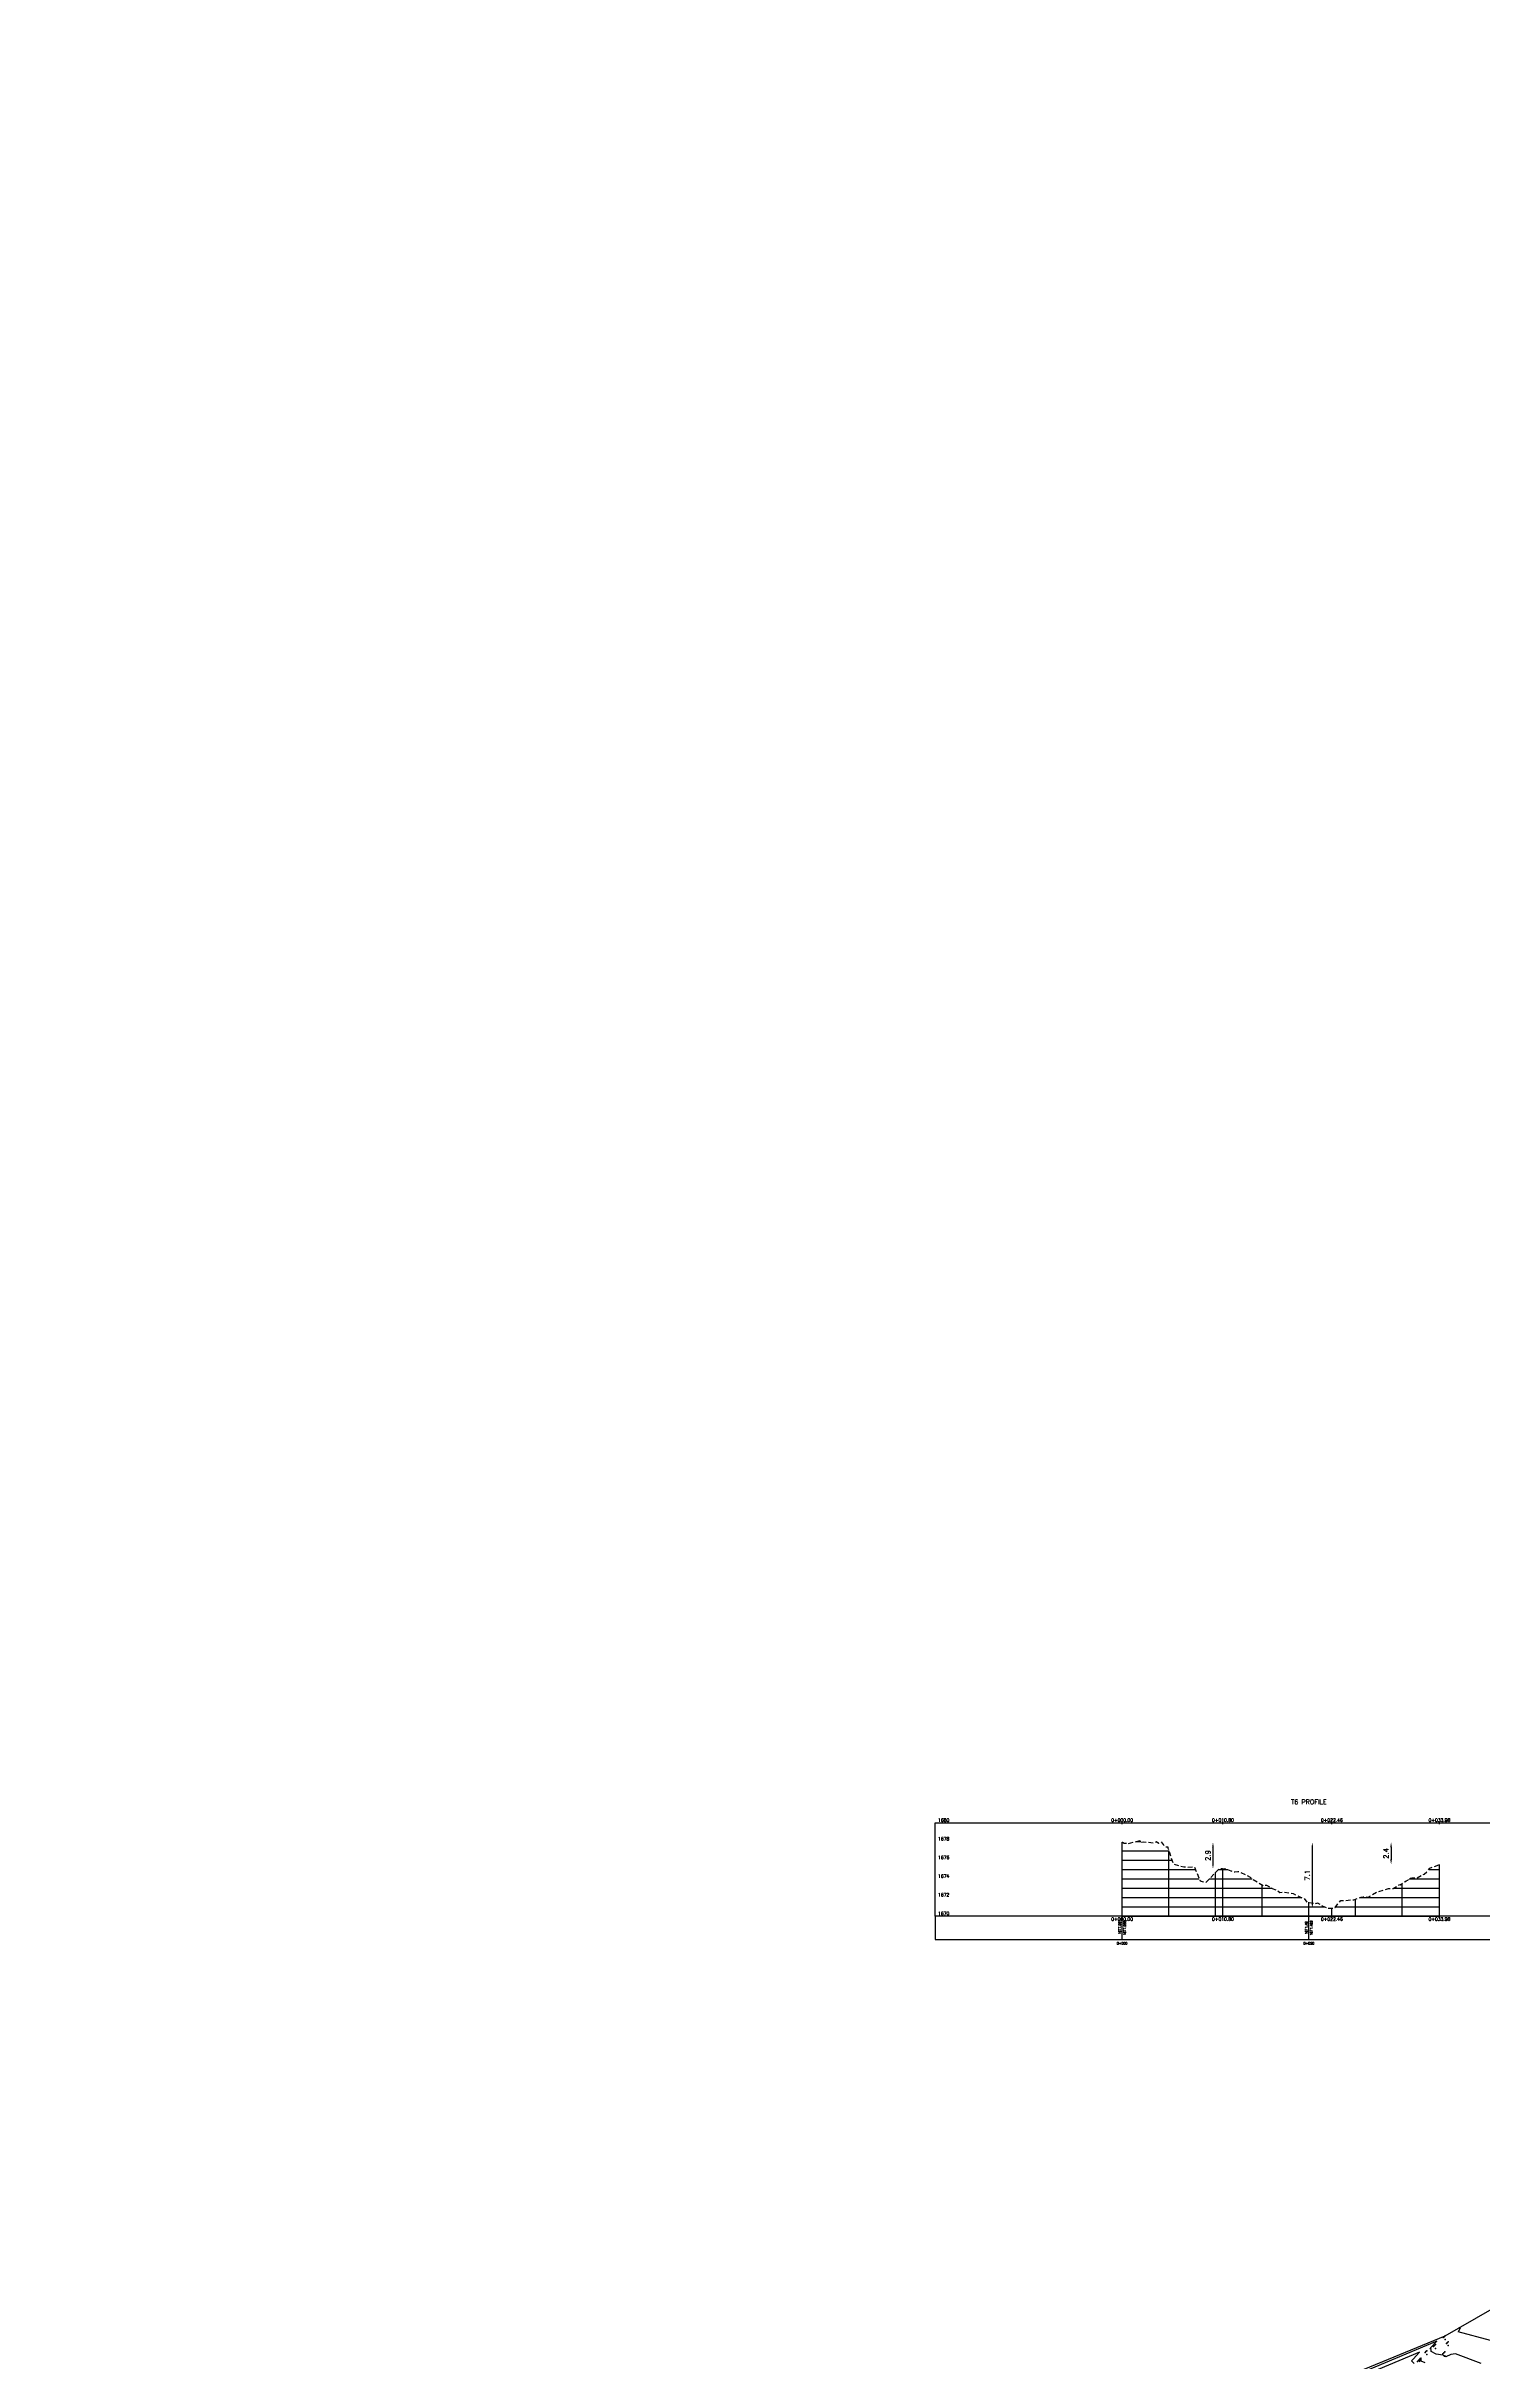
# Model space of a CAD drawing. Header units: metres. Extents: x 419582 to 423558, y 4805372 to 4807539.
# Drawn here: x 420618.4 to 420772.2, y 4805867.3 to 4806115.4 of the extents above; entities that cross this region are included whole.
import ezdxf

# ---------------------------------------------------------------- set-up
doc = ezdxf.new("R2010")
doc.units = ezdxf.units.M
doc.linetypes.add('DASHED', pattern=[0.75, 0.5, -0.25])
for name, color, linetype in [('C-ROAD-PROF', 1, 'DASHED'), ('C-ROAD-PROF-GRID-GEOM', 5, 'Continuous'), ('C-ROAD-PROF-GRID-MAJR', 8, 'Continuous'), ('C-ROAD-PROF-GRID-MINR', 8, 'Continuous'), ('C-ROAD-PROF-TEXT', 11, 'Continuous'), ('C-ROAD-PROF-TICK', 7, 'Continuous'), ('C-ROAD-PROF-TITL', 11, 'Continuous'), ('C-ROAD-PROF-TTLB', 5, 'Continuous'), ('C-TINN', 4, 'Continuous'), ('C-TINN-BNDY', 110, 'Continuous'), ('C-TOPO-MAJR', 9, 'Continuous'), ('C-TOPO-MINR', 8, 'Continuous')]:
    doc.layers.add(name, color=color, linetype=linetype)
doc.styles.get("Standard").update_dxf_attribs({"font": 'simplex.shx'})
doc.dimstyles.new('TFO75', dxfattribs={"dimscale": 3, "dimtxt": 0.18, "dimasz": 0.18, "dimexe": 0.18, "dimexo": 0.0625, "dimgap": 0.09, "dimtad": 1, "dimdec": 1, "dimzin": 0, "dimdsep": 46, "dimtxsty": 'Standard', "dimcen": 0.09, "dimse1": 1, "dimse2": 1, "dimclrd": 3, "dimclre": 3, "dimclrt": 1, "dimadec": 4, "dimazin": 0, "dimtfac": 1, "dimtdec": 1, "dimtmove": 0, "dimatfit": 3, "dimfxl": 1, "dimtolj": 1, "dimtzin": 0, "dimarcsym": 0})

# ---------------------------------------------------------------- blocks, each defined once
blk = doc.blocks.new('*D56')
at = {"color": 3, "lineweight": -2, "transparency": 16777216}
blk.add_line((420743.29, 4805922.42), (420743.29, 4805920.64), dxfattribs=at)
at = {"color": 3, "transparency": 16777216}
for points in [[(420743.2, 4805922.42), (420743.38, 4805922.42), (420743.29, 4805922.96)], [(420743.2, 4805920.64), (420743.38, 4805920.64), (420743.29, 4805920.1)]]:
    blk.add_solid(points, dxfattribs=at)
at = {"layer": 'Defpoints', "color": 0, "transparency": 16777216}
for p in [(420733.56, 4805922.96), (420743.29, 4805920.1), (420744.36, 4805920.1)]:
    blk.add_point(p, dxfattribs=at)
at = {"color": 1, "transparency": 16777216, "insert": (420742.75, 4805921.53), "char_height": 0.54, "attachment_point": 5, "rotation": 90}
blk.add_mtext('\\A1;2.9', dxfattribs=at)
blk = doc.blocks.new('*D57')
at = {"color": 3, "lineweight": -2, "transparency": 16777216}
blk.add_line((420753.93, 4805916.42), (420753.93, 4805922.42), dxfattribs=at)
at = {"color": 3, "transparency": 16777216}
for points in [[(420753.84, 4805922.42), (420754.02, 4805922.42), (420753.93, 4805922.96)], [(420753.84, 4805916.42), (420754.02, 4805916.42), (420753.93, 4805915.88)]]:
    blk.add_solid(points, dxfattribs=at)
at = {"layer": 'Defpoints', "color": 0, "transparency": 16777216}
for p in [(420733.56, 4805922.96), (420753.93, 4805922.96), (420756.05, 4805915.88)]:
    blk.add_point(p, dxfattribs=at)
at = {"color": 1, "transparency": 16777216, "insert": (420753.39, 4805919.42), "char_height": 0.54, "attachment_point": 5, "rotation": 90}
blk.add_mtext('\\A1;7.1', dxfattribs=at)
blk = doc.blocks.new('*D58')
at = {"color": 3, "lineweight": -2, "transparency": 16777216}
blk.add_line((420762.36, 4805922.42), (420762.36, 4805921.11), dxfattribs=at)
at = {"color": 3, "transparency": 16777216}
for points in [[(420762.27, 4805922.42), (420762.45, 4805922.42), (420762.36, 4805922.96)], [(420762.27, 4805921.11), (420762.45, 4805921.11), (420762.36, 4805920.57)]]:
    blk.add_solid(points, dxfattribs=at)
at = {"layer": 'Defpoints', "color": 0, "transparency": 16777216}
for p in [(420733.56, 4805922.96), (420762.36, 4805920.57), (420767.54, 4805920.57)]:
    blk.add_point(p, dxfattribs=at)
at = {"color": 1, "transparency": 16777216, "insert": (420761.82, 4805921.76), "char_height": 0.54, "attachment_point": 5, "rotation": 90}
blk.add_mtext('\\A1;2.4', dxfattribs=at)

msp = doc.modelspace()

# ---------------------------------------------------------------- linework, layer by layer
at = {"layer": 'C-ROAD-PROF', "color": 1, "linetype": 'DASHED', "lineweight": -3, "flags": 128}
msp.add_lwpolyline([(420733.56, 4805922.98), (420733.57, 4805922.97), (420733.58, 4805922.96), (420733.59, 4805922.95), (420733.79, 4805922.85), (420733.96, 4805922.85), (420733.99, 4805922.85), (420734.12, 4805922.79), (420735.45, 4805923.13), (420735.66, 4805922.95), (420735.87, 4805923), (420737.02, 4805922.9), (420737.25, 4805923.02), (420737.46, 4805922.85), (420737.7, 4805923), (420737.75, 4805923), (420737.96, 4805922.73), (420738.14, 4805922.46), (420738.22, 4805922.46), (420738.31, 4805922.46), (420738.46, 4805922.46), (420738.47, 4805922.34), (420739.04, 4805920.62), (420740.17, 4805920.33), (420740.31, 4805920.34), (420740.52, 4805920.3), (420741.28, 4805920.35), (420741.93, 4805918.81), (420742.25, 4805918.7), (420742.28, 4805918.68), (420742.45, 4805918.61), (420742.47, 4805918.62), (420742.53, 4805918.65), (420744, 4805920.14), (420744.01, 4805920.14), (420744.16, 4805920.14), (420744.29, 4805920.14), (420744.36, 4805920.1), (420744.47, 4805920.11), (420744.51, 4805920.11), (420744.61, 4805920.13), (420744.61, 4805920.13), (420745.2, 4805919.88), (420745.24, 4805919.89), (420745.62, 4805919.78), (420745.94, 4805919.81), (420746.03, 4805919.81), (420746.12, 4805919.81), (420747.29, 4805919.21), (420747.47, 4805919.04), (420748.67, 4805918.31), (420748.76, 4805918.32), (420748.92, 4805918.35), (420749.03, 4805918.35), (420749.52, 4805918.11), (420749.64, 4805918), (420750.03, 4805917.87), (420750.46, 4805917.58), (420750.75, 4805917.6), (420750.82, 4805917.61), (420750.89, 4805917.61), (420751.89, 4805917.45), (420752.89, 4805916.98), (420753, 4805916.98), (420753.34, 4805916.52), (420753.44, 4805916.54), (420754.19, 4805916.39), (420754.2, 4805916.43), (420754.31, 4805916.41), (420754.41, 4805916.43), (420754.52, 4805916.46), (420754.53, 4805916.44), (420754.97, 4805916.15), (420755.53, 4805915.92), (420756.01, 4805915.88), (420756.02, 4805915.88), (420756.05, 4805915.88), (420756.24, 4805915.88), (420756.37, 4805915.98), (420756.97, 4805916.7), (420757.22, 4805916.73), (420757.28, 4805916.71), (420758.37, 4805916.8), (420759.16, 4805917.07), (420759.36, 4805917.11), (420759.91, 4805917.08), (420760.94, 4805917.66), (420762.1, 4805917.99), (420762.24, 4805918), (420762.29, 4805918.01), (420762.57, 4805918.01), (420762.59, 4805918.01), (420763.3, 4805918.42), (420763.37, 4805918.41), (420763.83, 4805918.71), (420763.97, 4805918.84), (420764.15, 4805918.91), (420764.4, 4805919.1), (420764.57, 4805919.16), (420764.62, 4805919.15), (420765.03, 4805919.13), (420765.1, 4805919.12), (420765.79, 4805919.5), (420765.92, 4805919.54), (420766.21, 4805919.81), (420766.52, 4805920.18), (420767.54, 4805920.57)], dxfattribs=at)
at = {"layer": 'C-ROAD-PROF-GRID-GEOM', "color": 5, "linetype": 'Continuous', "lineweight": -3}
for p, q in [((420733.56, 4805915.03), (420733.56, 4805922.98)), ((420744.36, 4805915.03), (420744.36, 4805920.1)), ((420767.54, 4805915.03), (420767.54, 4805920.57)), ((420756.02, 4805915.03), (420756.02, 4805915.88))]:
    msp.add_line(p, q, dxfattribs=at)
at = {"layer": 'C-ROAD-PROF-GRID-MAJR', "color": 8, "linetype": 'Continuous', "lineweight": -3}
for p, q in [((420733.56, 4805915.03), (420733.56, 4805922.98)), ((420733.56, 4805921.03), (420738.91, 4805921.03)), ((420735.05, 4805923.03), (420735.57, 4805923.03)), ((420733.56, 4805919.03), (420741.83, 4805919.03)), ((420742.9, 4805919.03), (420747.5, 4805919.03)), ((420764.3, 4805919.03), (420767.54, 4805919.03)), ((420733.56, 4805917.03), (420752.79, 4805917.03)), ((420753.56, 4805915.03), (420753.56, 4805916.52)), ((420759.02, 4805917.03), (420767.54, 4805917.03)), ((420733.56, 4805915.03), (420767.54, 4805915.03))]:
    msp.add_line(p, q, dxfattribs=at)
at = {"layer": 'C-ROAD-PROF-GRID-MINR', "color": 8, "linetype": 'Continuous', "lineweight": -3}
for p, q in [((420733.56, 4805922.03), (420738.58, 4805922.03)), ((420738.56, 4805915.03), (420738.56, 4805922.07)), ((420733.56, 4805920.03), (420741.41, 4805920.03)), ((420743.56, 4805915.03), (420743.56, 4805919.7)), ((420743.89, 4805920.03), (420744.86, 4805920.03)), ((420748.56, 4805915.03), (420748.56, 4805918.38)), ((420763.56, 4805915.03), (420763.56, 4805918.53)), ((420766.39, 4805920.03), (420767.54, 4805920.03)), ((420733.56, 4805918.03), (420749.61, 4805918.03)), ((420733.56, 4805916.03), (420755.27, 4805916.03)), ((420756.41, 4805916.03), (420767.54, 4805916.03)), ((420758.56, 4805915.03), (420758.56, 4805916.87)), ((420762.62, 4805918.03), (420767.54, 4805918.03))]:
    msp.add_line(p, q, dxfattribs=at)
at = {"layer": 'C-ROAD-PROF-TEXT', "color": 11, "linetype": 'Continuous', "lineweight": -3}
for p, q in [((420733.56, 4805924.9), (420733.56, 4805925.15)), ((420744.36, 4805924.9), (420744.36, 4805925.15)), ((420756.02, 4805924.9), (420756.02, 4805925.15)), ((420767.54, 4805924.9), (420767.54, 4805925.15)), ((420733.56, 4805914.9), (420733.56, 4805915.15)), ((420744.36, 4805914.9), (420744.36, 4805915.15)), ((420756.02, 4805914.9), (420756.02, 4805915.15)), ((420767.54, 4805914.9), (420767.54, 4805915.15))]:
    msp.add_line(p, q, dxfattribs=at)
at = {"layer": 'C-ROAD-PROF-TICK', "color": 7, "linetype": 'Continuous', "lineweight": -3}
for p, q in [((420733.56, 4805912.53), (420733.56, 4805915.03)), ((420753.56, 4805912.53), (420753.56, 4805915.03))]:
    msp.add_line(p, q, dxfattribs=at)
at = {"layer": 'C-ROAD-PROF-TTLB', "color": 5, "linetype": 'Continuous', "lineweight": -3}
for p, q in [((420713.56, 4805915.03), (420713.56, 4805925.03)), ((420713.56, 4805925.03), (420793.56, 4805925.03))]:
    msp.add_line(p, q, dxfattribs=at)
msp.add_3dface([(420713.56, 4805912.53), (420793.56, 4805912.53), (420793.56, 4805915.03), (420713.56, 4805915.03)], dxfattribs=at)
at = {"layer": 'C-TINN', "color": 4, "linetype": 'Continuous', "lineweight": -3}
for p in [(420766.92, 4805868.93, 1665.85), (420767.02, 4805869.03, 1665.85), (420767.12, 4805869.13, 1665.85), (420767.12, 4805868.73, 1665.85), (420767.94, 4805869.88, 1665.51), (420768.04, 4805869.98, 1665.51), (420768.14, 4805870.08, 1665.51), (420768.14, 4805869.68, 1665.51), (420768.28, 4805869.24, 1665.4), (420768.38, 4805869.34, 1665.4), (420768.48, 4805869.44, 1665.4), (420768.48, 4805869.04, 1665.4), (420765.19, 4805867.33, 1666.79), (420765.29, 4805867.44, 1667.13), (420765.29, 4805867.43, 1666.79), (420765.39, 4805867.54, 1667.13), (420765.39, 4805867.53, 1666.79), (420765.49, 4805867.64, 1667.13), (420766, 4805868.28, 1666.14), (420766.1, 4805868.38, 1666.14), (420766.2, 4805868.48, 1666.14), (420766.2, 4805868.08, 1666.14), (420767.91, 4805868.15, 1665.9), (420768.01, 4805868.25, 1665.9), (420768.11, 4805868.35, 1665.9), (420768.11, 4805867.95, 1665.9)]:
    msp.add_point(p, dxfattribs=at)
at = {"layer": 'C-TINN-BNDY', "color": 110, "linetype": 'Continuous', "lineweight": -3, "flags": 128}
msp.add_lwpolyline([(420443.91, 4805743.65), (420493.5, 4805756.98), (420768.14, 4805870.08), (420831.32, 4805906.4), (420889.42, 4805941.39), (420915.5, 4805955.6), (420955.73, 4805979.34), (420991.65, 4805999.26), (421029.07, 4806020.62), (421150.43, 4806089.34), (421193.45, 4806114.76), (421316.74, 4806181.07)], dxfattribs=at)
at = {"layer": 'C-TOPO-MAJR', "color": 9, "linetype": 'Continuous', "lineweight": -3, "elevation": 1665, "flags": 128}
msp.add_lwpolyline([(420773.02, 4805869.59), (420769.56, 4805870.52), (420769.57, 4805870.53), (420769.58, 4805870.54), (420769.79, 4805870.95), (420769.63, 4805870.94)], dxfattribs=at)
at = {"layer": 'C-TOPO-MINR', "color": 8, "linetype": 'Continuous', "lineweight": -3, "flags": 128}
for points, elevation in [([(420772, 4805867.12), (420769.25, 4805868.15), (420768.75, 4805868.09), (420768.21, 4805867.82), (420768.09, 4805867.86), (420767.91, 4805868.04), (420767.9, 4805868.03), (420767.89, 4805868.02), (420767.2, 4805868.12), (420766.64, 4805868.39), (420766.64, 4805868.6), (420766.55, 4805868.7), (420766.6, 4805868.75), (420766.64, 4805868.79), (420766.59, 4805868.79), (420766.61, 4805868.81), (420766.63, 4805868.84), (420767.25, 4805869.51), (420604.4, 4805801.17)], 1666), ([(420764.82, 4805867.12), (420764.54, 4805867.39), (420764.63, 4805867.48), (420764.72, 4805867.57), (420765.42, 4805868.34), (420623.29, 4805808.69)], 1667), ([(420766.01, 4805867.2), (420765.58, 4805867.35), (420765.58, 4805867.7), (420765.56, 4805867.72), (420765.47, 4805867.64), (420765.38, 4805867.55), (420765.25, 4805867.4), (420765.29, 4805867.44), (420765.33, 4805867.47), (420765.39, 4805867.54), (420765.45, 4805867.6), (420765.45, 4805867.35), (420765.41, 4805867.31), (420765.38, 4805867.27)], 1667)]:
    msp.add_lwpolyline(points, dxfattribs=dict(at, elevation=elevation))

# ---------------------------------------------------------------- texts
at = {"layer": 'C-ROAD-PROF-TEXT', "color": 11, "linetype": 'Continuous', "lineweight": -3}
for s, insert, char_height, attachment_point in [('1680', (420715.06, 4805925.33), 0.35, 6), ('1678', (420715.06, 4805923.33), 0.35, 6), ('0+000.00', (420733.56, 4805925.15), 0.35, 8), ('0+010.80', (420744.36, 4805925.15), 0.35, 8), ('0+022.46', (420756.02, 4805925.15), 0.35, 8), ('0+033.98', (420767.54, 4805925.15), 0.35, 8), ('1676', (420715.06, 4805921.33), 0.35, 6), ('1674', (420715.06, 4805919.33), 0.35, 6), ('1672', (420715.06, 4805917.33), 0.35, 6), ('1670', (420715.06, 4805915.33), 0.35, 6), ('0+000.00', (420733.56, 4805914.9), 0.35, 2), ('0+010.80', (420744.36, 4805914.9), 0.35, 2), ('0+022.46', (420756.02, 4805914.9), 0.35, 2), ('0+033.98', (420767.54, 4805914.9), 0.35, 2), ('0+000', (420733.56, 4805912.25), 0.25, 2), ('0+020', (420753.56, 4805912.25), 0.25, 2)]:
    msp.add_mtext(s, dxfattribs=dict(at, insert=insert, char_height=char_height, attachment_point=attachment_point))
at = {"layer": 'C-ROAD-PROF-TEXT', "color": 11, "linetype": 'Continuous', "lineweight": -3, "char_height": 0.25, "rotation": 90}
for s, insert, attachment_point in [('1677.96', (420733.41, 4805913.78), 8), ('1677.958', (420733.71, 4805913.78), 2), ('1671.49', (420753.41, 4805913.78), 8), ('1671.492', (420753.71, 4805913.78), 2)]:
    msp.add_mtext(s, dxfattribs=dict(at, insert=insert, attachment_point=attachment_point))
at = {"layer": 'C-ROAD-PROF-TITL', "color": 11, "linetype": 'Continuous', "lineweight": -3, "insert": (420753.56, 4805927.03), "char_height": 0.5, "attachment_point": 8}
msp.add_mtext('T6 PROFILE', dxfattribs=at)

# ---------------------------------------------------------------- dimensions: what is measured, and where the dimension line sits
for base, p1, p2, picture, middle in [((420743.29, 4805920.1), (420733.56, 4805922.96), (420744.36, 4805920.1), '*D56', (420742.75, 4805921.53)), ((420753.93, 4805922.96), (420756.05, 4805915.88), (420733.56, 4805922.96), '*D57', (420753.39, 4805919.42)), ((420762.36, 4805920.57), (420733.56, 4805922.96), (420767.54, 4805920.57), '*D58', (420761.82, 4805921.76))]:
    dim = msp.add_linear_dim(base=base, p1=p1, p2=p2, angle=90, dimstyle='TFO75')
    dim.commit()
    dim.dimension.update_dxf_attribs({"geometry": picture, "text_midpoint": middle})

doc.saveas('drawing.dxf')
